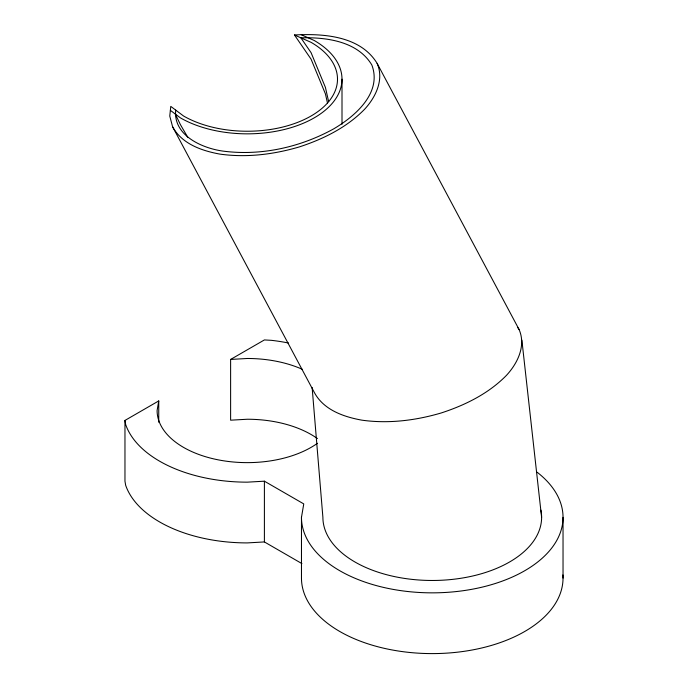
<?xml version="1.0" encoding="UTF-8"?>
<svg xmlns="http://www.w3.org/2000/svg" width="688" height="688" viewBox="0 0 688 688"><rect width="100%" height="100%" fill="white"/><g stroke="black" fill="none" stroke-linecap="round" stroke-linejoin="round"><path stroke-width="1.03" d="M175.698 110.097C173.127 135.355 201.808 148.118 222.783 151.076C260.821 156.124 300.063 147.37 333.534 128.948C355.017 116.341 382.347 92.854 371.847 65.007C357.614 41.151 326.258 37.109 300.871 37.823L311.079 52.675L325.407 87.367L328.632 101.609M294.464 34.985C323.489 33.377 360.366 35.879 377.119 63.373L519.044 329.423C526.225 345.677 517.651 363.247 506.488 375.33C488.669 393.536 465.363 405.077 441.386 412.912C415.69 420.514 388.531 423.894 361.871 420.162C343.725 416.868 323.876 410.014 314.528 392.831L172.602 126.781L169.764 116.066L170.779 106.391L183.524 115.988A90.197 52.073 0 0 0 311.079 115.988A90.197 52.073 0 0 0 311.079 42.346L294.464 34.985L311.079 59.168L325.407 93.86L327.471 102.959M301.929 563.61L264.398 541.938L247.302 542.909A124.012 71.604 0 0 1 125.663 485.281L124.967 481.187L124.967 420.428L158.747 400.923L157.105 410.555A90.197 52.073 0 0 0 217.236 459.653A90.197 52.073 0 0 0 317.452 443.287M562.913 574.927A130.78 75.508 0 0 1 434.997 653.583A130.78 75.508 0 0 1 301.473 578.092L301.473 517.342L303.761 503.908L264.398 481.187L247.302 482.159A124.012 71.604 0 0 1 125.663 424.53L124.967 420.428M317.452 438.583A90.197 52.073 0 0 0 247.302 419.241L230.618 420.187L230.618 359.437L264.398 339.932L271.493 340.336A124.012 71.604 0 0 1 288.573 343.037M230.618 359.437L247.302 358.482A90.197 52.073 0 0 1 302.195 369.241M301.275 34.744L314.261 40.506A94.703 54.679 0 0 1 314.261 117.829A94.703 54.679 0 0 1 180.333 117.829L170.366 110.329M517.815 327.694L519.044 329.423M172.602 126.781C181.95 143.964 201.799 150.818 219.945 154.112C246.614 157.844 273.764 154.465 299.461 146.871C323.437 139.028 346.743 127.486 364.571 109.28C375.725 97.197 384.3 79.636 377.119 63.373M187.755 137.282L180.333 124.494L175.285 114.027M521.882 340.13L541.611 517.342M312.128 387.439L322.896 517.342A109.358 63.141 0 0 0 438.514 580.371A109.358 63.141 0 0 0 540.897 510.118M563.033 517.342L563.033 578.092M342.005 79.163L342.005 124.279M264.398 481.187L264.398 541.938M158.747 400.923L158.747 422.243M537.104 472.209A130.78 75.508 0 0 1 473.43 589.005A130.78 75.508 0 0 1 301.473 517.342"/></g></svg>
